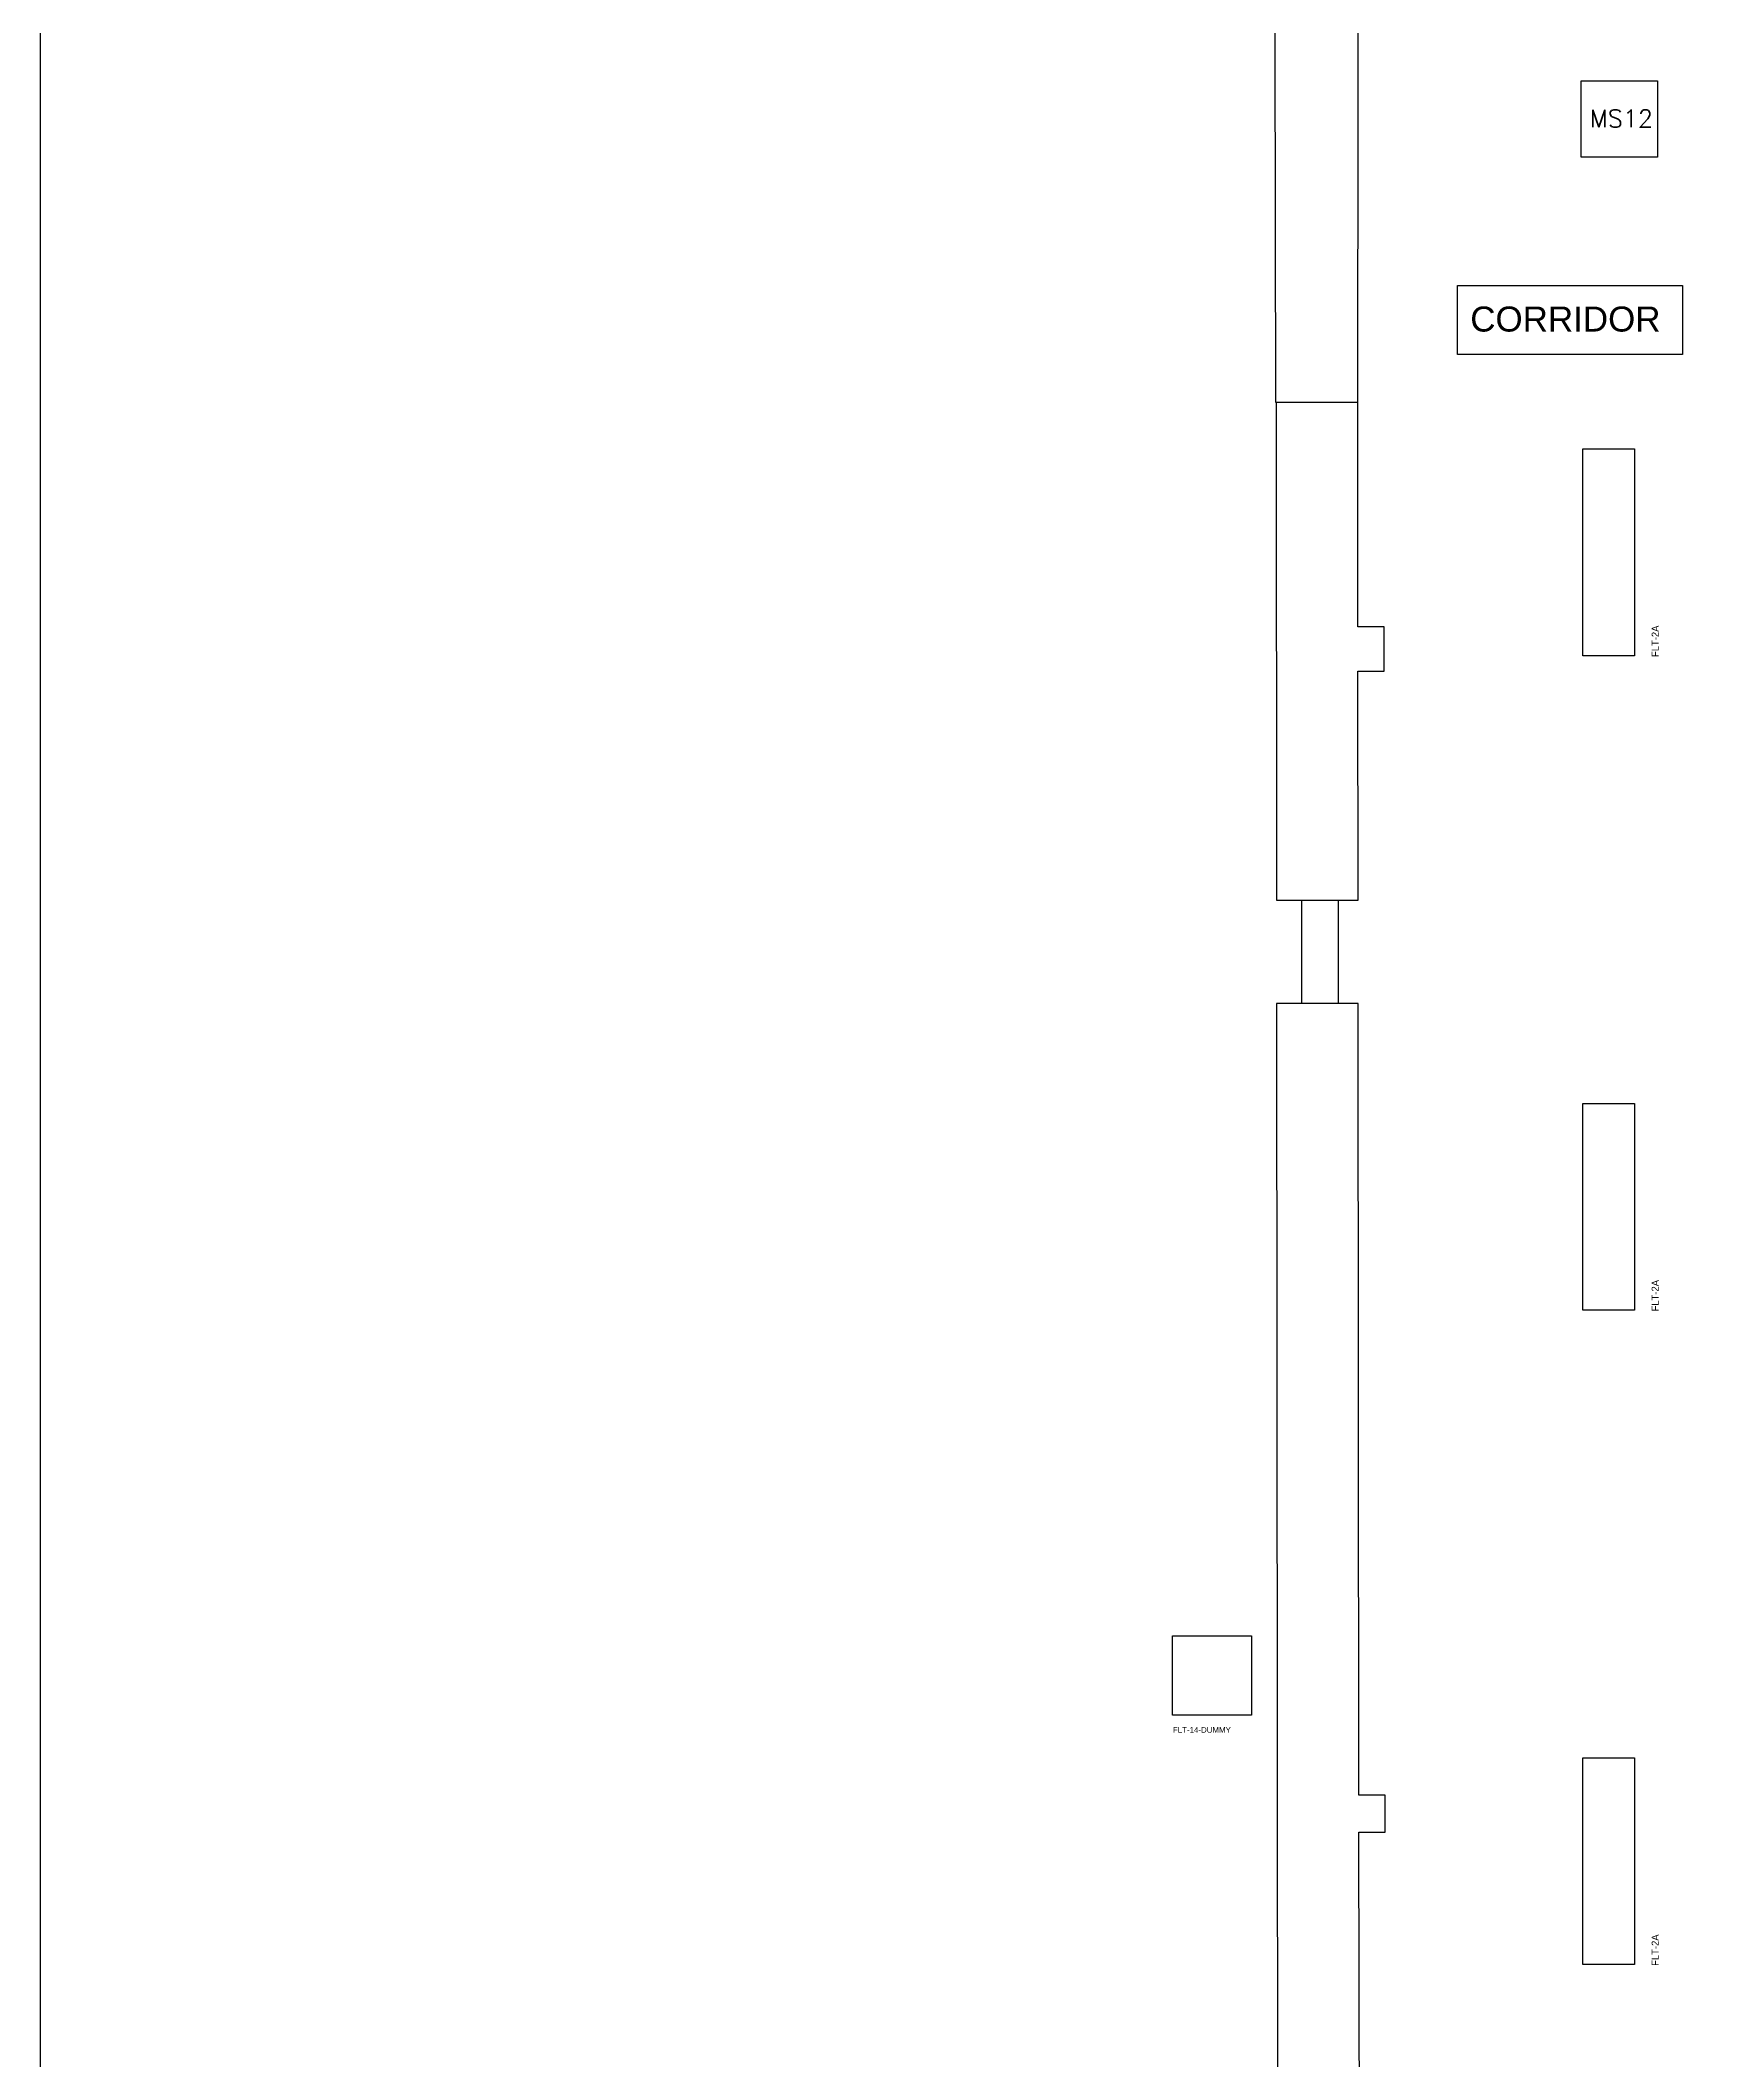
# Model space of a CAD drawing. Header units: feet. Extents: x 0 to 2831, y 0 to 3280.
# Drawn here: x 0 to 589, y 1556 to 2271 of the extents above; entities that cross this region are included whole.
import ezdxf
from ezdxf.enums import TextEntityAlignment as Align

# ---------------------------------------------------------------- set-up
doc = ezdxf.new("R2018")
doc.units = ezdxf.units.FT
doc.header["$MEASUREMENT"] = 0
doc.layers.get('0').update_dxf_attribs({"color": 255})
for name, color, linetype in [('FLT-FIXTURES', 3, 'Continuous'), ('FLT-NOTES', 7, 'Continuous'), ('FLT-PERIPHERALS', 6, 'Continuous')]:
    doc.layers.add(name, color=color, linetype=linetype)
doc.styles.add('A101 Floor Plan-Level 100$0$Arial', font='arial.ttf', dxfattribs={"height": 147.52994})
doc.styles.add('SIMPLEX', font='simplex.shx')
doc.styles.get("Standard").update_dxf_attribs({"font": 'arial.ttf'})

# ---------------------------------------------------------------- blocks, each defined once
blk = doc.blocks.new('FLT-MS12')
at = {"layer": 'FLT-PERIPHERALS'}
blk.add_lwpolyline([(0, 27), (27, 27), (27, 0), (0, 0)], close=True, dxfattribs=at)
at = {"layer": 'FLT-PERIPHERALS', "insert": (3.08, 16.79), "char_height": 6.21, "attachment_point": 1, "style": 'SIMPLEX'}
blk.add_mtext('MS12', dxfattribs=at)
blk = doc.blocks.new('FLT-2A')
at = {"layer": 'FLT-FIXTURES'}
blk.add_lwpolyline([(0, 18.29), (73.15, 18.29), (73.15, 0), (0, 0)], close=True, dxfattribs=at)
at = {"lineweight": 30}
blk.add_attdef('FLT-2A', text='', height=4, dxfattribs=at).set_placement((-0.46, -6.08), align=Align.TOP_LEFT)
blk = doc.blocks.new('FLT-14-DUMMY')
at = {"layer": 'FLT-FIXTURES'}
blk.add_lwpolyline([(0, 28), (28, 28), (28, 0), (0, 0)], close=True, dxfattribs=at)
blk.add_attdef('FLT-14-DUMMY', (0.21, -6.24), '', height=2)

msp = doc.modelspace()

# ---------------------------------------------------------------- linework, layer by layer
msp.add_lwpolyline([(0, 3279.74), (2831.29, 3279.74), (2831.29, 0), (0, 0)], close=True)
msp.add_lwpolyline([(466.12, 2141.96), (466.5, 2471.63), (475.8, 2471.63), (475.81, 2487.29), (466.51, 2487.29), (466.55, 2560.64), (513.77, 2560.64), (513.77, 2568.08), (465.45, 2568.08), (465.35, 2634.56), (476.64, 2634.56), (476.64, 2651), (434.64, 2651), (434.64, 2648.72), (434.46, 2648.72), (434.46, 2649.5), (431.82, 2649.5), (431.82, 2647.1), (398.08, 2647.1), (398.08, 2621.72), (392.38, 2621.72), (392.38, 2548.52), (395.08, 2548.52, -0.414214), (321.88, 2621.72, 0.414214)], format="xyb")
for points in [[(437.2, 2142.5), (437.29, 1966.43), (466.21, 1966.45), (466.15, 2047.48), (475.45, 2047.48), (475.44, 2063.14), (466.14, 2063.14), (466.12, 2142.53), (437.15, 2142.5), (436.54, 2461.85)], [(446.32, 1929.83), (446.29, 1966.43)], [(459.13, 1966.44), (459.16, 1929.84)], [(466.75, 1528.81), (466.5, 1636.66), (475.8, 1636.69), (475.77, 1649.8), (466.47, 1649.78), (466.24, 1929.85), (437.32, 1929.83), (437.65, 1533.4), (437.62, 1476.78), (466.54, 1476.77), (466.57, 1538)]]:
    msp.add_lwpolyline(points)

# ---------------------------------------------------------------- block references
at = {"layer": 'FLT-FIXTURES'}
ref = msp.add_blockref('FLT-2A', (563.97, 2052.95), dxfattribs=dict(at, rotation=90))
lines = msp.add_mtext('FLT-2A', dxfattribs={"layer": '0', "insert": (570.05, 2052.48), "char_height": 2.5, "attachment_point": 1, "rotation": 90})
ref.add_attrib('FLT-2A', '', (570.05, 2052.48)).embed_mtext(lines)
ref = msp.add_blockref('FLT-2A', (563.97, 1821.37), dxfattribs=dict(at, rotation=90))
lines = msp.add_mtext('FLT-2A', dxfattribs={"layer": '0', "insert": (570.05, 1820.91), "char_height": 2.5, "attachment_point": 1, "rotation": 90})
ref.add_attrib('FLT-2A', '', (570.05, 1820.91)).embed_mtext(lines)
msp.add_blockref('FLT-14-DUMMY', (400.48, 1678.07), dxfattribs=at).add_auto_attribs({'FLT-14-DUMMY': 'FLT-14-DUMMY'})
ref = msp.add_blockref('FLT-2A', (563.97, 1589.79), dxfattribs=dict(at, rotation=90))
lines = msp.add_mtext('FLT-2A', dxfattribs={"layer": '0', "insert": (570.05, 1589.33), "char_height": 2.5, "attachment_point": 1, "rotation": 90})
ref.add_attrib('FLT-2A', '', (570.05, 1589.33)).embed_mtext(lines)
at = {"layer": 'FLT-PERIPHERALS'}
msp.add_blockref('FLT-MS12', (545.08, 2229.34), dxfattribs=at)

# ---------------------------------------------------------------- next in the draw order: texts
at = {"layer": 'FLT-NOTES', "insert": (505.88, 2176.5), "char_height": 8.852, "width": 48.0498, "attachment_point": 1, "line_spacing_factor": 0.938532, "style": 'A101 Floor Plan-Level 100$0$Arial', "bg_fill": 3, "box_fill_scale": 1.25, "bg_fill_color": 7, "bg_fill_transparency": 0}
msp.add_mtext('CORRIDOR', dxfattribs=at)

# ---------------------------------------------------------------- next in the draw order: linework, layer by layer
at = {"layer": 'FLT-NOTES'}
msp.add_lwpolyline([(501.38, 2184), (581, 2184), (581, 2159.55), (501.38, 2159.55)], close=True, dxfattribs=at)

doc.saveas('drawing.dxf')
